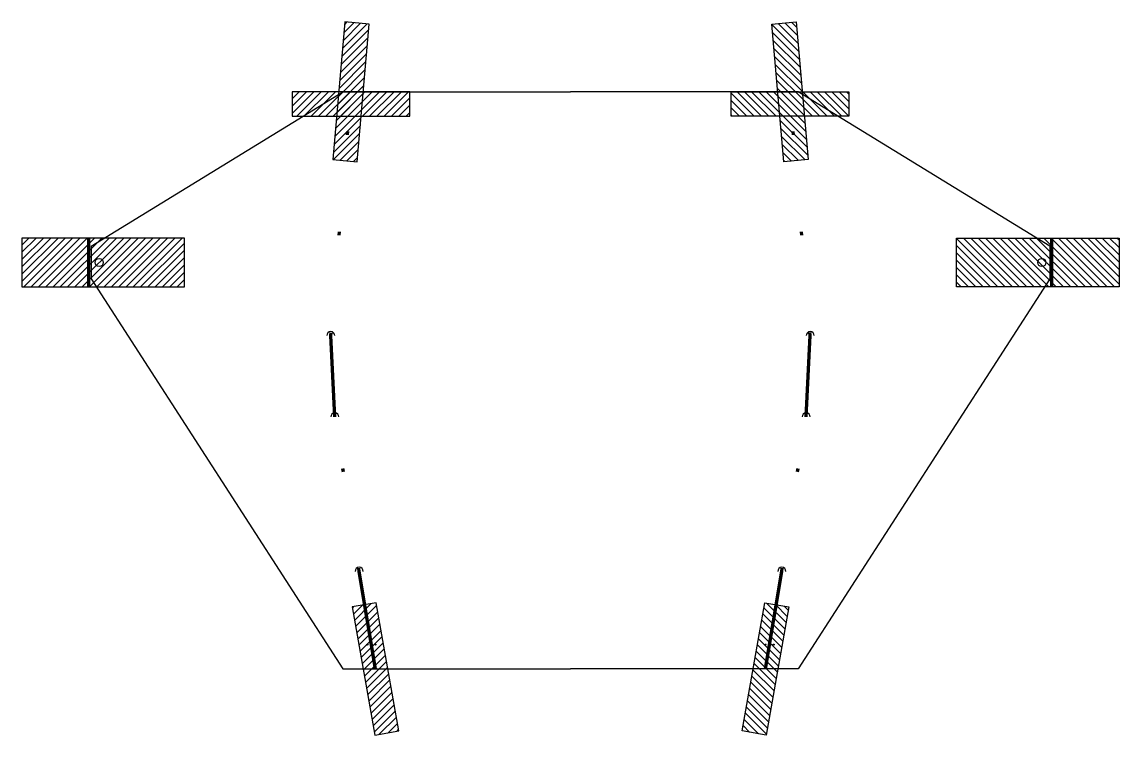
# Model space of a CAD drawing. Header units: inches. Extents: x -9.9 to 23.9, y -19.8 to 2.1.
import ezdxf

# ---------------------------------------------------------------- set-up
doc = ezdxf.new("R2010")
doc.units = ezdxf.units.IN
doc.linetypes.add('ACAD_ISO07W100', pattern=[3, 0, -3])
for name, color, linetype, lineweight, true_color in [('clear tape', 9, 'Continuous', 25, 0xc0c0c0), ('eighth inch dowels', 56, 'Continuous', 211, 0x808000), ('eighth inch dowels ... eighth inch dowels front', 56, 'ACAD_ISO07W100', 211, 0x808000), ('Main sheet cuts', 1, 'Continuous', 25, 0xff0000), ('paper tape', 4, 'Continuous', 25, 0x00ffff)]:
    doc.layers.add(name, color=color, linetype=linetype, lineweight=lineweight, true_color=true_color)

# ---------------------------------------------------------------- blocks, each defined once
blk = doc.blocks.new('Horizontal top tape')
at = {"layer": 'paper tape'}
h = blk.add_hatch(dxfattribs=at)
h.set_pattern_fill('ANSI31', color=256, scale=0.05, style=0)
h.paths.add_polyline_path([(1.8125, -0.75), (1.8125, 0), (-1.8125, 0), (-1.8125, -0.75)], flags=0)
for p, q in [((1.8125, 0), (-1.8125, 0)), ((-1.8125, 0), (-1.8125, -0.75)), ((1.8125, -0.75), (1.8125, 0)), ((-1.8125, -0.75), (1.8125, -0.75))]:
    blk.add_line(p, q, dxfattribs=at)
blk = doc.blocks.new('Spar')
at = {"layer": 'eighth inch dowels'}
for p, q in [((-0.5, -10), (-0.625, -7.5)), ((0.75, -17.75), (0.25, -14.75))]:
    blk.add_line(p, q, dxfattribs=at)
at = {"layer": 'eighth inch dowels ... eighth inch dowels front'}
for p, q in [((-0.625, -7.5), (0, 0)), ((0.25, -14.75), (-0.5, -10))]:
    blk.add_line(p, q, dxfattribs=at)
blk = doc.blocks.new('Main Sheet half')
at = {"layer": 'Main sheet cuts'}
for p, q in [((-7.75, -4.75), (0, 0)), ((0, 0), (7, 0)), ((-7.75, -4.75), (-7.75, -5.75)), ((-7.75, -5.75), (0, -17.75)), ((0, -17.75), (7, -17.75))]:
    blk.add_line(p, q, dxfattribs=at)
blk = doc.blocks.new('vertical top tape')
at = {"layer": 'paper tape'}
h = blk.add_hatch(dxfattribs=at)
h.set_pattern_fill('ANSI31', color=256, scale=0.05, style=0)
h.paths.add_polyline_path([(0.188, -2.15), (0.559, 2.084), (-0.188, 2.15), (-0.559, -2.084)], flags=0)
for p, q in [((-0.188, 2.15), (-0.559, -2.084)), ((0.559, 2.084), (-0.188, 2.15)), ((0.188, -2.15), (0.559, 2.084)), ((-0.559, -2.084), (0.188, -2.15))]:
    blk.add_line(p, q, dxfattribs=at)
blk = doc.blocks.new('bottom tape')
at = {"layer": 'paper tape'}
h = blk.add_hatch(dxfattribs=at)
h.set_pattern_fill('ANSI31', color=256, scale=0.05, style=0)
h.paths.add_polyline_path([(0.022, 2.035), (-0.717, 1.905), (-0.022, -2.035), (0.717, -1.904)], flags=0)
for p, q in [((0.022, 2.035), (-0.717, 1.905)), ((0.717, -1.904), (0.022, 2.035)), ((-0.717, 1.905), (-0.022, -2.035)), ((-0.022, -2.035), (0.717, -1.904))]:
    blk.add_line(p, q, dxfattribs=at)
blk = doc.blocks.new('clear tape')
at = {"layer": 'clear tape'}
h = blk.add_hatch(dxfattribs=at)
h.set_pattern_fill('ANSI31', color=256, scale=0.05, style=0)
h.paths.add_polyline_path([(3, 0.75), (-2, 0.75), (-2, -0.75), (3, -0.75)], flags=0)
for p, q in [((3, 0.75), (-2, 0.75)), ((-2, 0.75), (-2, -0.75)), ((3, -0.75), (3, 0.75)), ((-2, -0.75), (3, -0.75))]:
    blk.add_line(p, q, dxfattribs=at)

msp = doc.modelspace()

# ---------------------------------------------------------------- hatches: boundary and pattern name
at = {"layer": 'paper tape'}
h = msp.add_hatch(dxfattribs=at)
h.set_pattern_fill('ACAD_ISO02W100', color=256, style=0)
h.paths.add_polyline_path([(-1.592, -0.75), (2.033, -0.75), (2.033, 0), (-1.592, 0)], flags=0)
h = msp.add_hatch(dxfattribs=at)
h.set_pattern_fill('ACAD_ISO02W100', color=256, angle=180, style=0)
h.paths.add_polyline_path([(15.592, -0.75), (11.967, -0.75), (11.967, 0), (15.592, 0)], flags=0)

# ---------------------------------------------------------------- linework, layer by layer
at = {"layer": 'eighth inch dowels'}
for p, q in [((-7.813, -6), (-7.813, -4.5)), ((21.812, -6), (21.812, -4.5))]:
    msp.add_line(p, q, dxfattribs=at)
at = {"layer": 'Main sheet cuts'}
for p, q in [((0, 0), (0.25, 0)), ((14, 0), (13.75, 0)), ((0, -17.75), (1, -17.75)), ((14, -17.75), (13, -17.75))]:
    msp.add_line(p, q, dxfattribs=at)
for centre, radius in [((-7.5, -5.25), 0.125), ((21.5, -5.25), 0.125), ((0.75, -17), 0.0157), ((1, -17), 0.0157), ((13, -17), 0.0157), ((13.25, -17), 0.0157)]:
    msp.add_circle(centre, radius, dxfattribs=at)
for centre in [(-0.375, -7.5), (14.375, -7.5), (-0.25, -10), (14.25, -10), (0.5, -14.75), (13.5, -14.75)]:
    msp.add_arc(centre, 0.125, 0, 180, dxfattribs=at)

# ---------------------------------------------------------------- block references
at = {"layer": 'clear tape'}
msp.add_blockref('clear tape', (-7.875, -5.25), dxfattribs=at)
at = {"layer": 'clear tape', "yscale": -1, "rotation": 180}
msp.add_blockref('clear tape', (21.875, -5.25), dxfattribs=at)
at = {"layer": 'eighth inch dowels ... eighth inch dowels front'}
msp.add_blockref('Spar', (0.25, 0), dxfattribs=at)
at = {"layer": 'eighth inch dowels ... eighth inch dowels front', "yscale": -1, "rotation": 180}
msp.add_blockref('Spar', (13.75, 0), dxfattribs=at)
at = {"layer": 'paper tape'}
for name, p in [('vertical top tape', (0.25, 0)), ('Main Sheet half', (0, 0)), ('Horizontal top tape', (0.25, 0)), ('bottom tape', (1, -17.75))]:
    msp.add_blockref(name, p, dxfattribs=at)
at = {"layer": 'paper tape', "yscale": -1, "rotation": 180}
for name, p in [('vertical top tape', (13.75, 0)), ('Main Sheet half', (14, 0)), ('Horizontal top tape', (13.75, 0)), ('bottom tape', (13, -17.75))]:
    msp.add_blockref(name, p, dxfattribs=at)

doc.saveas('drawing.dxf')
